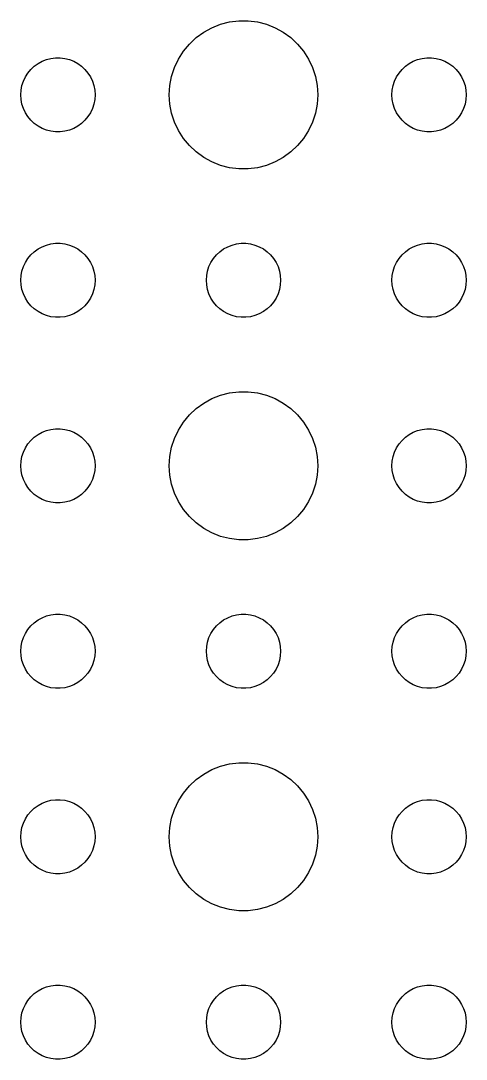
# Model space of a CAD drawing. Header units: metres. Extents: x -157 to 157, y -157 to 157.
# Drawn here: x 96 to 114, y 21 to 62.99 of the extents above; entities that cross this region are included whole.
import ezdxf

# ---------------------------------------------------------------- set-up
doc = ezdxf.new("R2010")
doc.units = ezdxf.units.M

msp = doc.modelspace()

# ---------------------------------------------------------------- linework, layer by layer
for p, q in [((104.438, 62.9469), (104.812, 62.9941)), ((104.812, 62.9941), (105.188, 62.9941)), ((105.188, 62.9941), (105.562, 62.9469)), ((103.393, 62.533), (103.723, 62.7145)), ((103.723, 62.7145), (104.073, 62.8532)), ((104.073, 62.8532), (104.438, 62.9469)), ((105.562, 62.9469), (105.927, 62.8532)), ((105.927, 62.8532), (106.277, 62.7145)), ((106.277, 62.7145), (106.607, 62.533)), ((102.813, 62.0536), (103.088, 62.3115)), ((103.088, 62.3115), (103.393, 62.533)), ((106.607, 62.533), (106.912, 62.3115)), ((106.912, 62.3115), (107.187, 62.0536)), ((102.371, 61.4453), (102.573, 61.7634)), ((102.573, 61.7634), (102.813, 62.0536)), ((107.187, 62.0536), (107.427, 61.7634)), ((107.427, 61.7634), (107.629, 61.4453)), ((96.6963, 61.2665), (96.8613, 61.3572)), ((96.8613, 61.3572), (97.0365, 61.4266)), ((97.0365, 61.4266), (97.2189, 61.4734)), ((97.2189, 61.4734), (97.4058, 61.497)), ((97.4058, 61.497), (97.5942, 61.497)), ((97.5942, 61.497), (97.7811, 61.4734)), ((97.7811, 61.4734), (97.9635, 61.4266)), ((97.9635, 61.4266), (98.1387, 61.3572)), ((98.1387, 61.3572), (98.3037, 61.2665)), ((102.211, 61.1044), (102.371, 61.4453)), ((107.629, 61.4453), (107.789, 61.1044)), ((111.696, 61.2665), (111.861, 61.3572)), ((111.861, 61.3572), (112.036, 61.4266)), ((112.036, 61.4266), (112.219, 61.4734)), ((112.219, 61.4734), (112.406, 61.497)), ((112.406, 61.497), (112.594, 61.497)), ((112.594, 61.497), (112.781, 61.4734)), ((112.781, 61.4734), (112.964, 61.4266)), ((112.964, 61.4266), (113.139, 61.3572)), ((113.139, 61.3572), (113.304, 61.2665)), ((96.2865, 60.8817), (96.4065, 61.0268)), ((96.4065, 61.0268), (96.5439, 61.1558)), ((96.5439, 61.1558), (96.6963, 61.2665)), ((98.3037, 61.2665), (98.4561, 61.1558)), ((98.4561, 61.1558), (98.5934, 61.0268)), ((98.5934, 61.0268), (98.7135, 60.8817)), ((102.094, 60.7461), (102.211, 61.1044)), ((107.789, 61.1044), (107.906, 60.7461)), ((111.286, 60.8817), (111.407, 61.0268)), ((111.407, 61.0268), (111.544, 61.1558)), ((111.544, 61.1558), (111.696, 61.2665)), ((113.304, 61.2665), (113.456, 61.1558)), ((113.456, 61.1558), (113.593, 61.0268)), ((113.593, 61.0268), (113.714, 60.8817)), ((96.0471, 60.373), (96.1053, 60.5522)), ((96.1053, 60.5522), (96.1855, 60.7226)), ((96.1855, 60.7226), (96.2865, 60.8817)), ((98.7135, 60.8817), (98.8145, 60.7226)), ((98.8145, 60.7226), (98.8947, 60.5522)), ((98.8947, 60.5522), (98.9529, 60.373)), ((102.024, 60.376), (102.094, 60.7461)), ((107.906, 60.7461), (107.976, 60.376)), ((111.047, 60.373), (111.105, 60.5522)), ((111.105, 60.5522), (111.186, 60.7226)), ((111.186, 60.7226), (111.286, 60.8817)), ((113.714, 60.8817), (113.814, 60.7226)), ((113.814, 60.7226), (113.895, 60.5522)), ((113.895, 60.5522), (113.953, 60.373)), ((96, 60), (96.0118, 60.188)), ((96.0118, 60.188), (96.0471, 60.373)), ((98.9529, 60.373), (98.9882, 60.188)), ((98.9882, 60.188), (99, 60)), ((102, 60), (102.024, 60.376)), ((107.976, 60.376), (108, 60)), ((111, 60), (111.012, 60.188)), ((111.012, 60.188), (111.047, 60.373)), ((113.953, 60.373), (113.988, 60.188)), ((113.988, 60.188), (114, 60)), ((96.0118, 59.812), (96, 60)), ((96.0471, 59.627), (96.0118, 59.812)), ((98.9882, 59.812), (98.9529, 59.627)), ((99, 60), (98.9882, 59.812)), ((102.024, 59.624), (102, 60)), ((108, 60), (107.976, 59.624)), ((111.012, 59.812), (111, 60)), ((111.047, 59.627), (111.012, 59.812)), ((113.988, 59.812), (113.953, 59.627)), ((114, 60), (113.988, 59.812)), ((96.1053, 59.4478), (96.0471, 59.627)), ((96.1855, 59.2774), (96.1053, 59.4478)), ((96.2865, 59.1183), (96.1855, 59.2774)), ((98.8145, 59.2774), (98.7135, 59.1183)), ((98.8947, 59.4478), (98.8145, 59.2774)), ((98.9529, 59.627), (98.8947, 59.4478)), ((102.094, 59.2539), (102.024, 59.624)), ((102.211, 58.8956), (102.094, 59.2539)), ((107.906, 59.2539), (107.789, 58.8956)), ((107.976, 59.624), (107.906, 59.2539)), ((111.105, 59.4478), (111.047, 59.627)), ((111.186, 59.2774), (111.105, 59.4478)), ((111.286, 59.1183), (111.186, 59.2774)), ((113.814, 59.2774), (113.714, 59.1183)), ((113.895, 59.4478), (113.814, 59.2774)), ((113.953, 59.627), (113.895, 59.4478)), ((96.4065, 58.9732), (96.2865, 59.1183)), ((96.5439, 58.8442), (96.4065, 58.9732)), ((96.6963, 58.7335), (96.5439, 58.8442)), ((98.4561, 58.8442), (98.3037, 58.7335)), ((98.5934, 58.9732), (98.4561, 58.8442)), ((98.7135, 59.1183), (98.5934, 58.9732)), ((102.371, 58.5547), (102.211, 58.8956)), ((107.789, 58.8956), (107.629, 58.5547)), ((111.407, 58.9732), (111.286, 59.1183)), ((111.544, 58.8442), (111.407, 58.9732)), ((111.696, 58.7335), (111.544, 58.8442)), ((113.456, 58.8442), (113.304, 58.7335)), ((113.593, 58.9732), (113.456, 58.8442)), ((113.714, 59.1183), (113.593, 58.9732)), ((96.8613, 58.6428), (96.6963, 58.7335)), ((97.0365, 58.5734), (96.8613, 58.6428)), ((97.2189, 58.5266), (97.0365, 58.5734)), ((97.4058, 58.503), (97.2189, 58.5266)), ((97.5942, 58.503), (97.4058, 58.503)), ((97.7811, 58.5266), (97.5942, 58.503)), ((97.9635, 58.5734), (97.7811, 58.5266)), ((98.1387, 58.6428), (97.9635, 58.5734)), ((98.3037, 58.7335), (98.1387, 58.6428)), ((102.573, 58.2366), (102.371, 58.5547)), ((107.629, 58.5547), (107.427, 58.2366)), ((111.861, 58.6428), (111.696, 58.7335)), ((112.036, 58.5734), (111.861, 58.6428)), ((112.219, 58.5266), (112.036, 58.5734)), ((112.406, 58.503), (112.219, 58.5266)), ((112.594, 58.503), (112.406, 58.503)), ((112.781, 58.5266), (112.594, 58.503)), ((112.964, 58.5734), (112.781, 58.5266)), ((113.139, 58.6428), (112.964, 58.5734)), ((113.304, 58.7335), (113.139, 58.6428)), ((102.813, 57.9464), (102.573, 58.2366)), ((107.427, 58.2366), (107.187, 57.9464)), ((103.088, 57.6885), (102.813, 57.9464)), ((103.393, 57.467), (103.088, 57.6885)), ((106.912, 57.6885), (106.607, 57.467)), ((107.187, 57.9464), (106.912, 57.6885)), ((103.723, 57.2855), (103.393, 57.467)), ((104.073, 57.1468), (103.723, 57.2855)), ((104.438, 57.0531), (104.073, 57.1468)), ((105.927, 57.1468), (105.562, 57.0531)), ((106.277, 57.2855), (105.927, 57.1468)), ((106.607, 57.467), (106.277, 57.2855)), ((104.812, 57.0059), (104.438, 57.0531)), ((105.188, 57.0059), (104.812, 57.0059)), ((105.562, 57.0531), (105.188, 57.0059)), ((96.5439, 53.6558), (96.6963, 53.7665)), ((96.6963, 53.7665), (96.8613, 53.8572)), ((96.8613, 53.8572), (97.0365, 53.9266)), ((97.0365, 53.9266), (97.2189, 53.9734)), ((97.2189, 53.9734), (97.4058, 53.997)), ((97.4058, 53.997), (97.5942, 53.997)), ((97.5942, 53.997), (97.7811, 53.9734)), ((97.7811, 53.9734), (97.9635, 53.9266)), ((97.9635, 53.9266), (98.1387, 53.8572)), ((98.1387, 53.8572), (98.3037, 53.7665)), ((98.3037, 53.7665), (98.4561, 53.6558)), ((104.044, 53.6558), (104.196, 53.7665)), ((104.196, 53.7665), (104.361, 53.8572)), ((104.361, 53.8572), (104.536, 53.9266)), ((104.536, 53.9266), (104.719, 53.9734)), ((104.719, 53.9734), (104.906, 53.997)), ((104.906, 53.997), (105.094, 53.997)), ((105.094, 53.997), (105.281, 53.9734)), ((105.281, 53.9734), (105.464, 53.9266)), ((105.464, 53.9266), (105.639, 53.8572)), ((105.639, 53.8572), (105.804, 53.7665)), ((105.804, 53.7665), (105.956, 53.6558)), ((111.544, 53.6558), (111.696, 53.7665)), ((111.696, 53.7665), (111.861, 53.8572)), ((111.861, 53.8572), (112.036, 53.9266)), ((112.036, 53.9266), (112.219, 53.9734)), ((112.219, 53.9734), (112.406, 53.997)), ((112.406, 53.997), (112.594, 53.997)), ((112.594, 53.997), (112.781, 53.9734)), ((112.781, 53.9734), (112.964, 53.9266)), ((112.964, 53.9266), (113.139, 53.8572)), ((113.139, 53.8572), (113.304, 53.7665)), ((113.304, 53.7665), (113.456, 53.6558)), ((96.1855, 53.2226), (96.2865, 53.3817)), ((96.2865, 53.3817), (96.4065, 53.5268)), ((96.4065, 53.5268), (96.5439, 53.6558)), ((98.4561, 53.6558), (98.5934, 53.5268)), ((98.5934, 53.5268), (98.7135, 53.3817)), ((98.7135, 53.3817), (98.8145, 53.2226)), ((103.686, 53.2226), (103.786, 53.3817)), ((103.786, 53.3817), (103.907, 53.5268)), ((103.907, 53.5268), (104.044, 53.6558)), ((105.956, 53.6558), (106.093, 53.5268)), ((106.093, 53.5268), (106.214, 53.3817)), ((106.214, 53.3817), (106.314, 53.2226)), ((111.186, 53.2226), (111.286, 53.3817)), ((111.286, 53.3817), (111.407, 53.5268)), ((111.407, 53.5268), (111.544, 53.6558)), ((113.456, 53.6558), (113.593, 53.5268)), ((113.593, 53.5268), (113.714, 53.3817)), ((113.714, 53.3817), (113.814, 53.2226)), ((96.0471, 52.873), (96.1053, 53.0522)), ((96.1053, 53.0522), (96.1855, 53.2226)), ((98.8145, 53.2226), (98.8947, 53.0522)), ((98.8947, 53.0522), (98.9529, 52.873)), ((103.547, 52.873), (103.605, 53.0522)), ((103.605, 53.0522), (103.686, 53.2226)), ((106.314, 53.2226), (106.395, 53.0522)), ((106.395, 53.0522), (106.453, 52.873)), ((111.047, 52.873), (111.105, 53.0522)), ((111.105, 53.0522), (111.186, 53.2226)), ((113.814, 53.2226), (113.895, 53.0522)), ((113.895, 53.0522), (113.953, 52.873)), ((96, 52.5), (96.0118, 52.688)), ((96.0118, 52.312), (96, 52.5)), ((96.0118, 52.688), (96.0471, 52.873)), ((98.9529, 52.873), (98.9882, 52.688)), ((98.9882, 52.688), (99, 52.5)), ((99, 52.5), (98.9882, 52.312)), ((103.5, 52.5), (103.512, 52.688)), ((103.512, 52.312), (103.5, 52.5)), ((103.512, 52.688), (103.547, 52.873)), ((106.453, 52.873), (106.488, 52.688)), ((106.488, 52.688), (106.5, 52.5)), ((106.5, 52.5), (106.488, 52.312)), ((111, 52.5), (111.012, 52.688)), ((111.012, 52.312), (111, 52.5)), ((111.012, 52.688), (111.047, 52.873)), ((113.953, 52.873), (113.988, 52.688)), ((113.988, 52.688), (114, 52.5)), ((114, 52.5), (113.988, 52.312)), ((96.0471, 52.127), (96.0118, 52.312)), ((96.1053, 51.9478), (96.0471, 52.127)), ((98.9529, 52.127), (98.8947, 51.9478)), ((98.9882, 52.312), (98.9529, 52.127)), ((103.547, 52.127), (103.512, 52.312)), ((103.605, 51.9478), (103.547, 52.127)), ((106.453, 52.127), (106.395, 51.9478)), ((106.488, 52.312), (106.453, 52.127)), ((111.047, 52.127), (111.012, 52.312)), ((111.105, 51.9478), (111.047, 52.127)), ((113.953, 52.127), (113.895, 51.9478)), ((113.988, 52.312), (113.953, 52.127)), ((96.1855, 51.7774), (96.1053, 51.9478)), ((96.2865, 51.6183), (96.1855, 51.7774)), ((98.8145, 51.7774), (98.7135, 51.6183)), ((98.8947, 51.9478), (98.8145, 51.7774)), ((103.686, 51.7774), (103.605, 51.9478)), ((103.786, 51.6183), (103.686, 51.7774)), ((106.314, 51.7774), (106.214, 51.6183)), ((106.395, 51.9478), (106.314, 51.7774)), ((111.186, 51.7774), (111.105, 51.9478)), ((111.286, 51.6183), (111.186, 51.7774)), ((113.814, 51.7774), (113.714, 51.6183)), ((113.895, 51.9478), (113.814, 51.7774)), ((96.4065, 51.4732), (96.2865, 51.6183)), ((96.5439, 51.3442), (96.4065, 51.4732)), ((96.6963, 51.2335), (96.5439, 51.3442)), ((96.8613, 51.1428), (96.6963, 51.2335)), ((98.3037, 51.2335), (98.1387, 51.1428)), ((98.4561, 51.3442), (98.3037, 51.2335)), ((98.5934, 51.4732), (98.4561, 51.3442)), ((98.7135, 51.6183), (98.5934, 51.4732)), ((103.907, 51.4732), (103.786, 51.6183)), ((104.044, 51.3442), (103.907, 51.4732)), ((104.196, 51.2335), (104.044, 51.3442)), ((104.361, 51.1428), (104.196, 51.2335)), ((105.804, 51.2335), (105.639, 51.1428)), ((105.956, 51.3442), (105.804, 51.2335)), ((106.093, 51.4732), (105.956, 51.3442)), ((106.214, 51.6183), (106.093, 51.4732)), ((111.407, 51.4732), (111.286, 51.6183)), ((111.544, 51.3442), (111.407, 51.4732)), ((111.696, 51.2335), (111.544, 51.3442)), ((111.861, 51.1428), (111.696, 51.2335)), ((113.304, 51.2335), (113.139, 51.1428)), ((113.456, 51.3442), (113.304, 51.2335)), ((113.593, 51.4732), (113.456, 51.3442)), ((113.714, 51.6183), (113.593, 51.4732)), ((97.0365, 51.0734), (96.8613, 51.1428)), ((97.2189, 51.0266), (97.0365, 51.0734)), ((97.4058, 51.003), (97.2189, 51.0266)), ((97.5942, 51.003), (97.4058, 51.003)), ((97.7811, 51.0266), (97.5942, 51.003)), ((97.9635, 51.0734), (97.7811, 51.0266)), ((98.1387, 51.1428), (97.9635, 51.0734)), ((104.536, 51.0734), (104.361, 51.1428)), ((104.719, 51.0266), (104.536, 51.0734)), ((104.906, 51.003), (104.719, 51.0266)), ((105.094, 51.003), (104.906, 51.003)), ((105.281, 51.0266), (105.094, 51.003)), ((105.464, 51.0734), (105.281, 51.0266)), ((105.639, 51.1428), (105.464, 51.0734)), ((112.036, 51.0734), (111.861, 51.1428)), ((112.219, 51.0266), (112.036, 51.0734)), ((112.406, 51.003), (112.219, 51.0266)), ((112.594, 51.003), (112.406, 51.003)), ((112.781, 51.0266), (112.594, 51.003)), ((112.964, 51.0734), (112.781, 51.0266)), ((113.139, 51.1428), (112.964, 51.0734)), ((104.073, 47.8532), (104.438, 47.9469)), ((104.438, 47.9469), (104.812, 47.9941)), ((104.812, 47.9941), (105.188, 47.9941)), ((105.188, 47.9941), (105.562, 47.9469)), ((105.562, 47.9469), (105.927, 47.8532)), ((103.088, 47.3115), (103.393, 47.533)), ((103.393, 47.533), (103.723, 47.7145)), ((103.723, 47.7145), (104.073, 47.8532)), ((105.927, 47.8532), (106.277, 47.7145)), ((106.277, 47.7145), (106.607, 47.533)), ((106.607, 47.533), (106.912, 47.3115)), ((102.573, 46.7634), (102.813, 47.0536)), ((102.813, 47.0536), (103.088, 47.3115)), ((106.912, 47.3115), (107.187, 47.0536)), ((107.187, 47.0536), (107.427, 46.7634)), ((102.371, 46.4453), (102.573, 46.7634)), ((107.427, 46.7634), (107.629, 46.4453)), ((96.5439, 46.1558), (96.6963, 46.2665)), ((96.6963, 46.2665), (96.8613, 46.3572)), ((96.8613, 46.3572), (97.0365, 46.4266)), ((97.0365, 46.4266), (97.2189, 46.4734)), ((97.2189, 46.4734), (97.4058, 46.497)), ((97.4058, 46.497), (97.5942, 46.497)), ((97.5942, 46.497), (97.7811, 46.4734)), ((97.7811, 46.4734), (97.9635, 46.4266)), ((97.9635, 46.4266), (98.1387, 46.3572)), ((98.1387, 46.3572), (98.3037, 46.2665)), ((98.3037, 46.2665), (98.4561, 46.1558)), ((102.211, 46.1044), (102.371, 46.4453)), ((107.629, 46.4453), (107.789, 46.1044)), ((111.544, 46.1558), (111.696, 46.2665)), ((111.696, 46.2665), (111.861, 46.3572)), ((111.861, 46.3572), (112.036, 46.4266)), ((112.036, 46.4266), (112.219, 46.4734)), ((112.219, 46.4734), (112.406, 46.497)), ((112.406, 46.497), (112.594, 46.497)), ((112.594, 46.497), (112.781, 46.4734)), ((112.781, 46.4734), (112.964, 46.4266)), ((112.964, 46.4266), (113.139, 46.3572)), ((113.139, 46.3572), (113.304, 46.2665)), ((113.304, 46.2665), (113.456, 46.1558)), ((96.1855, 45.7226), (96.2865, 45.8817)), ((96.2865, 45.8817), (96.4065, 46.0268)), ((96.4065, 46.0268), (96.5439, 46.1558)), ((98.4561, 46.1558), (98.5934, 46.0268)), ((98.5934, 46.0268), (98.7135, 45.8817)), ((98.7135, 45.8817), (98.8145, 45.7226)), ((102.094, 45.7461), (102.211, 46.1044)), ((107.789, 46.1044), (107.906, 45.7461)), ((111.186, 45.7226), (111.286, 45.8817)), ((111.286, 45.8817), (111.407, 46.0268)), ((111.407, 46.0268), (111.544, 46.1558)), ((113.456, 46.1558), (113.593, 46.0268)), ((113.593, 46.0268), (113.714, 45.8817)), ((113.714, 45.8817), (113.814, 45.7226)), ((96.0118, 45.188), (96.0471, 45.373)), ((96.0471, 45.373), (96.1053, 45.5522)), ((96.1053, 45.5522), (96.1855, 45.7226)), ((98.8145, 45.7226), (98.8947, 45.5522)), ((98.8947, 45.5522), (98.9529, 45.373)), ((98.9529, 45.373), (98.9882, 45.188)), ((102, 45), (102.024, 45.376)), ((102.024, 45.376), (102.094, 45.7461)), ((107.906, 45.7461), (107.976, 45.376)), ((107.976, 45.376), (108, 45)), ((111.012, 45.188), (111.047, 45.373)), ((111.047, 45.373), (111.105, 45.5522)), ((111.105, 45.5522), (111.186, 45.7226)), ((113.814, 45.7226), (113.895, 45.5522)), ((113.895, 45.5522), (113.953, 45.373)), ((113.953, 45.373), (113.988, 45.188)), ((96, 45), (96.0118, 45.188)), ((96.0118, 44.812), (96, 45)), ((98.9882, 45.188), (99, 45)), ((99, 45), (98.9882, 44.812)), ((102.024, 44.624), (102, 45)), ((108, 45), (107.976, 44.624)), ((111, 45), (111.012, 45.188)), ((111.012, 44.812), (111, 45)), ((113.988, 45.188), (114, 45)), ((114, 45), (113.988, 44.812)), ((96.0471, 44.627), (96.0118, 44.812)), ((96.1053, 44.4478), (96.0471, 44.627)), ((98.9529, 44.627), (98.8947, 44.4478)), ((98.9882, 44.812), (98.9529, 44.627)), ((102.094, 44.2539), (102.024, 44.624)), ((107.976, 44.624), (107.906, 44.2539)), ((111.047, 44.627), (111.012, 44.812)), ((111.105, 44.4478), (111.047, 44.627)), ((113.953, 44.627), (113.895, 44.4478)), ((113.988, 44.812), (113.953, 44.627)), ((96.1855, 44.2774), (96.1053, 44.4478)), ((96.2865, 44.1183), (96.1855, 44.2774)), ((96.4065, 43.9732), (96.2865, 44.1183)), ((98.7135, 44.1183), (98.5934, 43.9732)), ((98.8145, 44.2774), (98.7135, 44.1183)), ((98.8947, 44.4478), (98.8145, 44.2774)), ((102.211, 43.8956), (102.094, 44.2539)), ((107.906, 44.2539), (107.789, 43.8956)), ((111.186, 44.2774), (111.105, 44.4478)), ((111.286, 44.1183), (111.186, 44.2774)), ((111.407, 43.9732), (111.286, 44.1183)), ((113.714, 44.1183), (113.593, 43.9732)), ((113.814, 44.2774), (113.714, 44.1183)), ((113.895, 44.4478), (113.814, 44.2774)), ((96.5439, 43.8442), (96.4065, 43.9732)), ((96.6963, 43.7335), (96.5439, 43.8442)), ((96.8613, 43.6428), (96.6963, 43.7335)), ((98.3037, 43.7335), (98.1387, 43.6428)), ((98.4561, 43.8442), (98.3037, 43.7335)), ((98.5934, 43.9732), (98.4561, 43.8442)), ((102.371, 43.5547), (102.211, 43.8956)), ((107.789, 43.8956), (107.629, 43.5547)), ((111.544, 43.8442), (111.407, 43.9732)), ((111.696, 43.7335), (111.544, 43.8442)), ((111.861, 43.6428), (111.696, 43.7335)), ((113.304, 43.7335), (113.139, 43.6428)), ((113.456, 43.8442), (113.304, 43.7335)), ((113.593, 43.9732), (113.456, 43.8442)), ((97.0365, 43.5734), (96.8613, 43.6428)), ((97.2189, 43.5266), (97.0365, 43.5734)), ((97.4058, 43.503), (97.2189, 43.5266)), ((97.5942, 43.503), (97.4058, 43.503)), ((97.7811, 43.5266), (97.5942, 43.503)), ((97.9635, 43.5734), (97.7811, 43.5266)), ((98.1387, 43.6428), (97.9635, 43.5734)), ((102.573, 43.2366), (102.371, 43.5547)), ((107.629, 43.5547), (107.427, 43.2366)), ((112.036, 43.5734), (111.861, 43.6428)), ((112.219, 43.5266), (112.036, 43.5734)), ((112.406, 43.503), (112.219, 43.5266)), ((112.594, 43.503), (112.406, 43.503)), ((112.781, 43.5266), (112.594, 43.503)), ((112.964, 43.5734), (112.781, 43.5266)), ((113.139, 43.6428), (112.964, 43.5734)), ((102.813, 42.9464), (102.573, 43.2366)), ((103.088, 42.6885), (102.813, 42.9464)), ((107.187, 42.9464), (106.912, 42.6885)), ((107.427, 43.2366), (107.187, 42.9464)), ((103.393, 42.467), (103.088, 42.6885)), ((103.723, 42.2855), (103.393, 42.467)), ((106.607, 42.467), (106.277, 42.2855)), ((106.912, 42.6885), (106.607, 42.467)), ((104.073, 42.1468), (103.723, 42.2855)), ((104.438, 42.0531), (104.073, 42.1468)), ((104.812, 42.0059), (104.438, 42.0531)), ((105.188, 42.0059), (104.812, 42.0059)), ((105.562, 42.0531), (105.188, 42.0059)), ((105.927, 42.1468), (105.562, 42.0531)), ((106.277, 42.2855), (105.927, 42.1468)), ((96.4065, 38.5268), (96.5439, 38.6558)), ((96.5439, 38.6558), (96.6963, 38.7665)), ((96.6963, 38.7665), (96.8613, 38.8572)), ((96.8613, 38.8572), (97.0365, 38.9266)), ((97.0365, 38.9266), (97.2189, 38.9734)), ((97.2189, 38.9734), (97.4058, 38.997)), ((97.4058, 38.997), (97.5942, 38.997)), ((97.5942, 38.997), (97.7811, 38.9734)), ((97.7811, 38.9734), (97.9635, 38.9266)), ((97.9635, 38.9266), (98.1387, 38.8572)), ((98.1387, 38.8572), (98.3037, 38.7665)), ((98.3037, 38.7665), (98.4561, 38.6558)), ((98.4561, 38.6558), (98.5934, 38.5268)), ((103.907, 38.5268), (104.044, 38.6558)), ((104.044, 38.6558), (104.196, 38.7665)), ((104.196, 38.7665), (104.361, 38.8572)), ((104.361, 38.8572), (104.536, 38.9266)), ((104.536, 38.9266), (104.719, 38.9734)), ((104.719, 38.9734), (104.906, 38.997)), ((104.906, 38.997), (105.094, 38.997)), ((105.094, 38.997), (105.281, 38.9734)), ((105.281, 38.9734), (105.464, 38.9266)), ((105.464, 38.9266), (105.639, 38.8572)), ((105.639, 38.8572), (105.804, 38.7665)), ((105.804, 38.7665), (105.956, 38.6558)), ((105.956, 38.6558), (106.093, 38.5268)), ((111.407, 38.5268), (111.544, 38.6558)), ((111.544, 38.6558), (111.696, 38.7665)), ((111.696, 38.7665), (111.861, 38.8572)), ((111.861, 38.8572), (112.036, 38.9266)), ((112.036, 38.9266), (112.219, 38.9734)), ((112.219, 38.9734), (112.406, 38.997)), ((112.406, 38.997), (112.594, 38.997)), ((112.594, 38.997), (112.781, 38.9734)), ((112.781, 38.9734), (112.964, 38.9266)), ((112.964, 38.9266), (113.139, 38.8572)), ((113.139, 38.8572), (113.304, 38.7665)), ((113.304, 38.7665), (113.456, 38.6558)), ((113.456, 38.6558), (113.593, 38.5268)), ((96.1053, 38.0522), (96.1855, 38.2226)), ((96.1855, 38.2226), (96.2865, 38.3817)), ((96.2865, 38.3817), (96.4065, 38.5268)), ((98.5934, 38.5268), (98.7135, 38.3817)), ((98.7135, 38.3817), (98.8145, 38.2226)), ((98.8145, 38.2226), (98.8947, 38.0522)), ((103.605, 38.0522), (103.686, 38.2226)), ((103.686, 38.2226), (103.786, 38.3817)), ((103.786, 38.3817), (103.907, 38.5268)), ((106.093, 38.5268), (106.214, 38.3817)), ((106.214, 38.3817), (106.314, 38.2226)), ((106.314, 38.2226), (106.395, 38.0522)), ((111.105, 38.0522), (111.186, 38.2226)), ((111.186, 38.2226), (111.286, 38.3817)), ((111.286, 38.3817), (111.407, 38.5268)), ((113.593, 38.5268), (113.714, 38.3817)), ((113.714, 38.3817), (113.814, 38.2226)), ((113.814, 38.2226), (113.895, 38.0522)), ((96.0118, 37.688), (96.0471, 37.873)), ((96.0471, 37.873), (96.1053, 38.0522)), ((98.8947, 38.0522), (98.9529, 37.873)), ((98.9529, 37.873), (98.9882, 37.688)), ((103.512, 37.688), (103.547, 37.873)), ((103.547, 37.873), (103.605, 38.0522)), ((106.395, 38.0522), (106.453, 37.873)), ((106.453, 37.873), (106.488, 37.688)), ((111.012, 37.688), (111.047, 37.873)), ((111.047, 37.873), (111.105, 38.0522)), ((113.895, 38.0522), (113.953, 37.873)), ((113.953, 37.873), (113.988, 37.688)), ((96, 37.5), (96.0118, 37.688)), ((96.0118, 37.312), (96, 37.5)), ((98.9882, 37.688), (99, 37.5)), ((99, 37.5), (98.9882, 37.312)), ((103.5, 37.5), (103.512, 37.688)), ((103.512, 37.312), (103.5, 37.5)), ((106.488, 37.688), (106.5, 37.5)), ((106.5, 37.5), (106.488, 37.312)), ((111, 37.5), (111.012, 37.688)), ((111.012, 37.312), (111, 37.5)), ((113.988, 37.688), (114, 37.5)), ((114, 37.5), (113.988, 37.312)), ((96.0471, 37.127), (96.0118, 37.312)), ((96.1053, 36.9478), (96.0471, 37.127)), ((98.9529, 37.127), (98.8947, 36.9478)), ((98.9882, 37.312), (98.9529, 37.127)), ((103.547, 37.127), (103.512, 37.312)), ((103.605, 36.9478), (103.547, 37.127)), ((106.453, 37.127), (106.395, 36.9478)), ((106.488, 37.312), (106.453, 37.127)), ((111.047, 37.127), (111.012, 37.312)), ((111.105, 36.9478), (111.047, 37.127)), ((113.953, 37.127), (113.895, 36.9478)), ((113.988, 37.312), (113.953, 37.127)), ((96.1855, 36.7774), (96.1053, 36.9478)), ((96.2865, 36.6183), (96.1855, 36.7774)), ((96.4065, 36.4732), (96.2865, 36.6183)), ((98.7135, 36.6183), (98.5934, 36.4732)), ((98.8145, 36.7774), (98.7135, 36.6183)), ((98.8947, 36.9478), (98.8145, 36.7774)), ((103.686, 36.7774), (103.605, 36.9478)), ((103.786, 36.6183), (103.686, 36.7774)), ((103.907, 36.4732), (103.786, 36.6183)), ((106.214, 36.6183), (106.093, 36.4732)), ((106.314, 36.7774), (106.214, 36.6183)), ((106.395, 36.9478), (106.314, 36.7774)), ((111.186, 36.7774), (111.105, 36.9478)), ((111.286, 36.6183), (111.186, 36.7774)), ((111.407, 36.4732), (111.286, 36.6183)), ((113.714, 36.6183), (113.593, 36.4732)), ((113.814, 36.7774), (113.714, 36.6183)), ((113.895, 36.9478), (113.814, 36.7774)), ((96.5439, 36.3442), (96.4065, 36.4732)), ((96.6963, 36.2335), (96.5439, 36.3442)), ((96.8613, 36.1428), (96.6963, 36.2335)), ((97.0365, 36.0734), (96.8613, 36.1428)), ((98.1387, 36.1428), (97.9635, 36.0734)), ((98.3037, 36.2335), (98.1387, 36.1428)), ((98.4561, 36.3442), (98.3037, 36.2335)), ((98.5934, 36.4732), (98.4561, 36.3442)), ((104.044, 36.3442), (103.907, 36.4732)), ((104.196, 36.2335), (104.044, 36.3442)), ((104.361, 36.1428), (104.196, 36.2335)), ((104.536, 36.0734), (104.361, 36.1428)), ((105.639, 36.1428), (105.464, 36.0734)), ((105.804, 36.2335), (105.639, 36.1428)), ((105.956, 36.3442), (105.804, 36.2335)), ((106.093, 36.4732), (105.956, 36.3442)), ((111.544, 36.3442), (111.407, 36.4732)), ((111.696, 36.2335), (111.544, 36.3442)), ((111.861, 36.1428), (111.696, 36.2335)), ((112.036, 36.0734), (111.861, 36.1428)), ((113.139, 36.1428), (112.964, 36.0734)), ((113.304, 36.2335), (113.139, 36.1428)), ((113.456, 36.3442), (113.304, 36.2335)), ((113.593, 36.4732), (113.456, 36.3442)), ((97.2189, 36.0266), (97.0365, 36.0734)), ((97.4058, 36.003), (97.2189, 36.0266)), ((97.5942, 36.003), (97.4058, 36.003)), ((97.7811, 36.0266), (97.5942, 36.003)), ((97.9635, 36.0734), (97.7811, 36.0266)), ((104.719, 36.0266), (104.536, 36.0734)), ((104.906, 36.003), (104.719, 36.0266)), ((105.094, 36.003), (104.906, 36.003)), ((105.281, 36.0266), (105.094, 36.003)), ((105.464, 36.0734), (105.281, 36.0266)), ((112.219, 36.0266), (112.036, 36.0734)), ((112.406, 36.003), (112.219, 36.0266)), ((112.594, 36.003), (112.406, 36.003)), ((112.781, 36.0266), (112.594, 36.003)), ((112.964, 36.0734), (112.781, 36.0266)), ((103.723, 32.7145), (104.073, 32.8532)), ((104.073, 32.8532), (104.438, 32.9469)), ((104.438, 32.9469), (104.812, 32.9941)), ((104.812, 32.9941), (105.188, 32.9941)), ((105.188, 32.9941), (105.562, 32.9469)), ((105.562, 32.9469), (105.927, 32.8532)), ((105.927, 32.8532), (106.277, 32.7145)), ((103.088, 32.3115), (103.393, 32.533)), ((103.393, 32.533), (103.723, 32.7145)), ((106.277, 32.7145), (106.607, 32.533)), ((106.607, 32.533), (106.912, 32.3115)), ((102.573, 31.7634), (102.813, 32.0536)), ((102.813, 32.0536), (103.088, 32.3115)), ((106.912, 32.3115), (107.187, 32.0536)), ((107.187, 32.0536), (107.427, 31.7634)), ((97.2189, 31.4734), (97.4058, 31.497)), ((97.4058, 31.497), (97.5942, 31.497)), ((97.5942, 31.497), (97.7811, 31.4734)), ((102.371, 31.4453), (102.573, 31.7634)), ((107.427, 31.7634), (107.629, 31.4453)), ((112.219, 31.4734), (112.406, 31.497)), ((112.406, 31.497), (112.594, 31.497)), ((112.594, 31.497), (112.781, 31.4734)), ((96.4065, 31.0268), (96.5439, 31.1558)), ((96.5439, 31.1558), (96.6963, 31.2665)), ((96.6963, 31.2665), (96.8613, 31.3572)), ((96.8613, 31.3572), (97.0365, 31.4266)), ((97.0365, 31.4266), (97.2189, 31.4734)), ((97.7811, 31.4734), (97.9635, 31.4266)), ((97.9635, 31.4266), (98.1387, 31.3572)), ((98.1387, 31.3572), (98.3037, 31.2665)), ((98.3037, 31.2665), (98.4561, 31.1558)), ((98.4561, 31.1558), (98.5934, 31.0268)), ((102.094, 30.7461), (102.211, 31.1044)), ((102.211, 31.1044), (102.371, 31.4453)), ((107.629, 31.4453), (107.789, 31.1044)), ((107.789, 31.1044), (107.906, 30.7461)), ((111.407, 31.0268), (111.544, 31.1558)), ((111.544, 31.1558), (111.696, 31.2665)), ((111.696, 31.2665), (111.861, 31.3572)), ((111.861, 31.3572), (112.036, 31.4266)), ((112.036, 31.4266), (112.219, 31.4734)), ((112.781, 31.4734), (112.964, 31.4266)), ((112.964, 31.4266), (113.139, 31.3572)), ((113.139, 31.3572), (113.304, 31.2665)), ((113.304, 31.2665), (113.456, 31.1558)), ((113.456, 31.1558), (113.593, 31.0268)), ((96.1053, 30.5522), (96.1855, 30.7226)), ((96.1855, 30.7226), (96.2865, 30.8817)), ((96.2865, 30.8817), (96.4065, 31.0268)), ((98.5934, 31.0268), (98.7135, 30.8817)), ((98.7135, 30.8817), (98.8145, 30.7226)), ((98.8145, 30.7226), (98.8947, 30.5522)), ((102.024, 30.376), (102.094, 30.7461)), ((107.906, 30.7461), (107.976, 30.376)), ((111.105, 30.5522), (111.186, 30.7226)), ((111.186, 30.7226), (111.286, 30.8817)), ((111.286, 30.8817), (111.407, 31.0268)), ((113.593, 31.0268), (113.714, 30.8817)), ((113.714, 30.8817), (113.814, 30.7226)), ((113.814, 30.7226), (113.895, 30.5522)), ((96.0118, 30.188), (96.0471, 30.373)), ((96.0471, 30.373), (96.1053, 30.5522)), ((98.8947, 30.5522), (98.9529, 30.373)), ((98.9529, 30.373), (98.9882, 30.188)), ((102, 30), (102.024, 30.376)), ((107.976, 30.376), (108, 30)), ((111.012, 30.188), (111.047, 30.373)), ((111.047, 30.373), (111.105, 30.5522)), ((113.895, 30.5522), (113.953, 30.373)), ((113.953, 30.373), (113.988, 30.188)), ((96, 30), (96.0118, 30.188)), ((96.0118, 29.812), (96, 30)), ((98.9882, 30.188), (99, 30)), ((99, 30), (98.9882, 29.812)), ((102.024, 29.624), (102, 30)), ((108, 30), (107.976, 29.624)), ((111, 30), (111.012, 30.188)), ((111.012, 29.812), (111, 30)), ((113.988, 30.188), (114, 30)), ((114, 30), (113.988, 29.812)), ((96.0471, 29.627), (96.0118, 29.812)), ((96.1053, 29.4478), (96.0471, 29.627)), ((96.1855, 29.2774), (96.1053, 29.4478)), ((98.8947, 29.4478), (98.8145, 29.2774)), ((98.9529, 29.627), (98.8947, 29.4478)), ((98.9882, 29.812), (98.9529, 29.627)), ((102.094, 29.2539), (102.024, 29.624)), ((107.976, 29.624), (107.906, 29.2539)), ((111.047, 29.627), (111.012, 29.812)), ((111.105, 29.4478), (111.047, 29.627)), ((111.186, 29.2774), (111.105, 29.4478)), ((113.895, 29.4478), (113.814, 29.2774)), ((113.953, 29.627), (113.895, 29.4478)), ((113.988, 29.812), (113.953, 29.627)), ((96.2865, 29.1183), (96.1855, 29.2774)), ((96.4065, 28.9732), (96.2865, 29.1183)), ((98.7135, 29.1183), (98.5934, 28.9732)), ((98.8145, 29.2774), (98.7135, 29.1183)), ((102.211, 28.8956), (102.094, 29.2539)), ((107.906, 29.2539), (107.789, 28.8956)), ((111.286, 29.1183), (111.186, 29.2774)), ((111.407, 28.9732), (111.286, 29.1183)), ((113.714, 29.1183), (113.593, 28.9732)), ((113.814, 29.2774), (113.714, 29.1183)), ((96.5439, 28.8442), (96.4065, 28.9732)), ((96.6963, 28.7335), (96.5439, 28.8442)), ((96.8613, 28.6427), (96.6963, 28.7335)), ((97.0365, 28.5734), (96.8613, 28.6427)), ((97.2189, 28.5266), (97.0365, 28.5734)), ((97.9635, 28.5734), (97.7811, 28.5266)), ((98.1387, 28.6427), (97.9635, 28.5734)), ((98.3037, 28.7335), (98.1387, 28.6427)), ((98.4561, 28.8442), (98.3037, 28.7335)), ((98.5934, 28.9732), (98.4561, 28.8442)), ((102.371, 28.5547), (102.211, 28.8956)), ((102.573, 28.2366), (102.371, 28.5547)), ((107.629, 28.5547), (107.427, 28.2366)), ((107.789, 28.8956), (107.629, 28.5547)), ((111.544, 28.8442), (111.407, 28.9732)), ((111.696, 28.7335), (111.544, 28.8442)), ((111.861, 28.6427), (111.696, 28.7335)), ((112.036, 28.5734), (111.861, 28.6427)), ((112.219, 28.5266), (112.036, 28.5734)), ((112.964, 28.5734), (112.781, 28.5266)), ((113.139, 28.6427), (112.964, 28.5734)), ((113.304, 28.7335), (113.139, 28.6427)), ((113.456, 28.8442), (113.304, 28.7335)), ((113.593, 28.9732), (113.456, 28.8442)), ((97.4058, 28.503), (97.2189, 28.5266)), ((97.5942, 28.503), (97.4058, 28.503)), ((97.7811, 28.5266), (97.5942, 28.503)), ((102.813, 27.9464), (102.573, 28.2366)), ((107.427, 28.2366), (107.187, 27.9464)), ((112.406, 28.503), (112.219, 28.5266)), ((112.594, 28.503), (112.406, 28.503)), ((112.781, 28.5266), (112.594, 28.503)), ((103.088, 27.6884), (102.813, 27.9464)), ((107.187, 27.9464), (106.912, 27.6884)), ((103.393, 27.467), (103.088, 27.6884)), ((103.723, 27.2855), (103.393, 27.467)), ((106.607, 27.467), (106.277, 27.2855)), ((106.912, 27.6884), (106.607, 27.467)), ((104.073, 27.1468), (103.723, 27.2855)), ((104.438, 27.0531), (104.073, 27.1468)), ((104.812, 27.0059), (104.438, 27.0531)), ((105.188, 27.0059), (104.812, 27.0059)), ((105.562, 27.0531), (105.188, 27.0059)), ((105.927, 27.1468), (105.562, 27.0531)), ((106.277, 27.2855), (105.927, 27.1468)), ((97.0365, 23.9266), (97.2189, 23.9734)), ((97.2189, 23.9734), (97.4058, 23.997)), ((97.4058, 23.997), (97.5942, 23.997)), ((97.5942, 23.997), (97.7811, 23.9734)), ((97.7811, 23.9734), (97.9635, 23.9266)), ((104.536, 23.9266), (104.719, 23.9734)), ((104.719, 23.9734), (104.906, 23.997)), ((104.906, 23.997), (105.094, 23.997)), ((105.094, 23.997), (105.281, 23.9734)), ((105.281, 23.9734), (105.464, 23.9266)), ((112.036, 23.9266), (112.219, 23.9734)), ((112.219, 23.9734), (112.406, 23.997)), ((112.406, 23.997), (112.594, 23.997)), ((112.594, 23.997), (112.781, 23.9734)), ((112.781, 23.9734), (112.964, 23.9266)), ((96.2865, 23.3817), (96.4065, 23.5268)), ((96.4065, 23.5268), (96.5439, 23.6558)), ((96.5439, 23.6558), (96.6963, 23.7665)), ((96.6963, 23.7665), (96.8613, 23.8572)), ((96.8613, 23.8572), (97.0365, 23.9266)), ((97.9635, 23.9266), (98.1387, 23.8572)), ((98.1387, 23.8572), (98.3037, 23.7665)), ((98.3037, 23.7665), (98.4561, 23.6558)), ((98.4561, 23.6558), (98.5934, 23.5268)), ((98.5934, 23.5268), (98.7135, 23.3817)), ((103.786, 23.3817), (103.907, 23.5268)), ((103.907, 23.5268), (104.044, 23.6558)), ((104.044, 23.6558), (104.196, 23.7665)), ((104.196, 23.7665), (104.361, 23.8572)), ((104.361, 23.8572), (104.536, 23.9266)), ((105.464, 23.9266), (105.639, 23.8572)), ((105.639, 23.8572), (105.804, 23.7665)), ((105.804, 23.7665), (105.956, 23.6558)), ((105.956, 23.6558), (106.093, 23.5268)), ((106.093, 23.5268), (106.214, 23.3817)), ((111.286, 23.3817), (111.407, 23.5268)), ((111.407, 23.5268), (111.544, 23.6558)), ((111.544, 23.6558), (111.696, 23.7665)), ((111.696, 23.7665), (111.861, 23.8572)), ((111.861, 23.8572), (112.036, 23.9266)), ((112.964, 23.9266), (113.139, 23.8572)), ((113.139, 23.8572), (113.304, 23.7665)), ((113.304, 23.7665), (113.456, 23.6558)), ((113.456, 23.6558), (113.593, 23.5268)), ((113.593, 23.5268), (113.714, 23.3817)), ((96.1053, 23.0522), (96.1855, 23.2226)), ((96.1855, 23.2226), (96.2865, 23.3817)), ((98.7135, 23.3817), (98.8145, 23.2226)), ((98.8145, 23.2226), (98.8947, 23.0522)), ((103.605, 23.0522), (103.686, 23.2226)), ((103.686, 23.2226), (103.786, 23.3817)), ((106.214, 23.3817), (106.314, 23.2226)), ((106.314, 23.2226), (106.395, 23.0522)), ((111.105, 23.0522), (111.186, 23.2226)), ((111.186, 23.2226), (111.286, 23.3817)), ((113.714, 23.3817), (113.814, 23.2226)), ((113.814, 23.2226), (113.895, 23.0522)), ((96, 22.5), (96.0118, 22.688)), ((96.0118, 22.688), (96.0471, 22.873)), ((96.0471, 22.873), (96.1053, 23.0522)), ((98.8947, 23.0522), (98.9529, 22.873)), ((98.9529, 22.873), (98.9882, 22.688)), ((98.9882, 22.688), (99, 22.5)), ((103.5, 22.5), (103.512, 22.688)), ((103.512, 22.688), (103.547, 22.873)), ((103.547, 22.873), (103.605, 23.0522)), ((106.395, 23.0522), (106.453, 22.873)), ((106.453, 22.873), (106.488, 22.688)), ((106.488, 22.688), (106.5, 22.5)), ((111, 22.5), (111.012, 22.688)), ((111.012, 22.688), (111.047, 22.873)), ((111.047, 22.873), (111.105, 23.0522)), ((113.895, 23.0522), (113.953, 22.873)), ((113.953, 22.873), (113.988, 22.688)), ((113.988, 22.688), (114, 22.5)), ((96.0118, 22.312), (96, 22.5)), ((96.0471, 22.127), (96.0118, 22.312)), ((98.9882, 22.312), (98.9529, 22.127)), ((99, 22.5), (98.9882, 22.312)), ((103.512, 22.312), (103.5, 22.5)), ((103.547, 22.127), (103.512, 22.312)), ((106.488, 22.312), (106.453, 22.127)), ((106.5, 22.5), (106.488, 22.312)), ((111.012, 22.312), (111, 22.5)), ((111.047, 22.127), (111.012, 22.312)), ((113.988, 22.312), (113.953, 22.127)), ((114, 22.5), (113.988, 22.312)), ((96.1053, 21.9478), (96.0471, 22.127)), ((96.1855, 21.7774), (96.1053, 21.9478)), ((98.8947, 21.9478), (98.8145, 21.7774)), ((98.9529, 22.127), (98.8947, 21.9478)), ((103.605, 21.9478), (103.547, 22.127)), ((103.686, 21.7774), (103.605, 21.9478)), ((106.395, 21.9478), (106.314, 21.7774)), ((106.453, 22.127), (106.395, 21.9478)), ((111.105, 21.9478), (111.047, 22.127)), ((111.186, 21.7774), (111.105, 21.9478)), ((113.895, 21.9478), (113.814, 21.7774)), ((113.953, 22.127), (113.895, 21.9478)), ((96.2865, 21.6183), (96.1855, 21.7774)), ((96.4065, 21.4732), (96.2865, 21.6183)), ((96.5439, 21.3442), (96.4065, 21.4732)), ((98.5934, 21.4732), (98.4561, 21.3442)), ((98.7135, 21.6183), (98.5934, 21.4732)), ((98.8145, 21.7774), (98.7135, 21.6183)), ((103.786, 21.6183), (103.686, 21.7774)), ((103.907, 21.4732), (103.786, 21.6183)), ((104.044, 21.3442), (103.907, 21.4732)), ((106.093, 21.4732), (105.956, 21.3442)), ((106.214, 21.6183), (106.093, 21.4732)), ((106.314, 21.7774), (106.214, 21.6183)), ((111.286, 21.6183), (111.186, 21.7774)), ((111.407, 21.4732), (111.286, 21.6183)), ((111.544, 21.3442), (111.407, 21.4732)), ((113.593, 21.4732), (113.456, 21.3442)), ((113.714, 21.6183), (113.593, 21.4732)), ((113.814, 21.7774), (113.714, 21.6183)), ((96.6963, 21.2335), (96.5439, 21.3442)), ((96.8613, 21.1427), (96.6963, 21.2335)), ((97.0365, 21.0734), (96.8613, 21.1427)), ((97.2189, 21.0266), (97.0365, 21.0734)), ((97.4058, 21.003), (97.2189, 21.0266)), ((97.5942, 21.003), (97.4058, 21.003)), ((97.7811, 21.0266), (97.5942, 21.003)), ((97.9635, 21.0734), (97.7811, 21.0266)), ((98.1387, 21.1427), (97.9635, 21.0734)), ((98.3037, 21.2335), (98.1387, 21.1427)), ((98.4561, 21.3442), (98.3037, 21.2335)), ((104.196, 21.2335), (104.044, 21.3442)), ((104.361, 21.1427), (104.196, 21.2335)), ((104.536, 21.0734), (104.361, 21.1427)), ((104.719, 21.0266), (104.536, 21.0734)), ((104.906, 21.003), (104.719, 21.0266)), ((105.094, 21.003), (104.906, 21.003)), ((105.281, 21.0266), (105.094, 21.003)), ((105.464, 21.0734), (105.281, 21.0266)), ((105.639, 21.1427), (105.464, 21.0734)), ((105.804, 21.2335), (105.639, 21.1427)), ((105.956, 21.3442), (105.804, 21.2335)), ((111.696, 21.2335), (111.544, 21.3442)), ((111.861, 21.1427), (111.696, 21.2335)), ((112.036, 21.0734), (111.861, 21.1427)), ((112.219, 21.0266), (112.036, 21.0734)), ((112.406, 21.003), (112.219, 21.0266)), ((112.594, 21.003), (112.406, 21.003)), ((112.781, 21.0266), (112.594, 21.003)), ((112.964, 21.0734), (112.781, 21.0266)), ((113.139, 21.1427), (112.964, 21.0734)), ((113.304, 21.2335), (113.139, 21.1427)), ((113.456, 21.3442), (113.304, 21.2335))]:
    msp.add_line(p, q)

doc.saveas('drawing.dxf')
